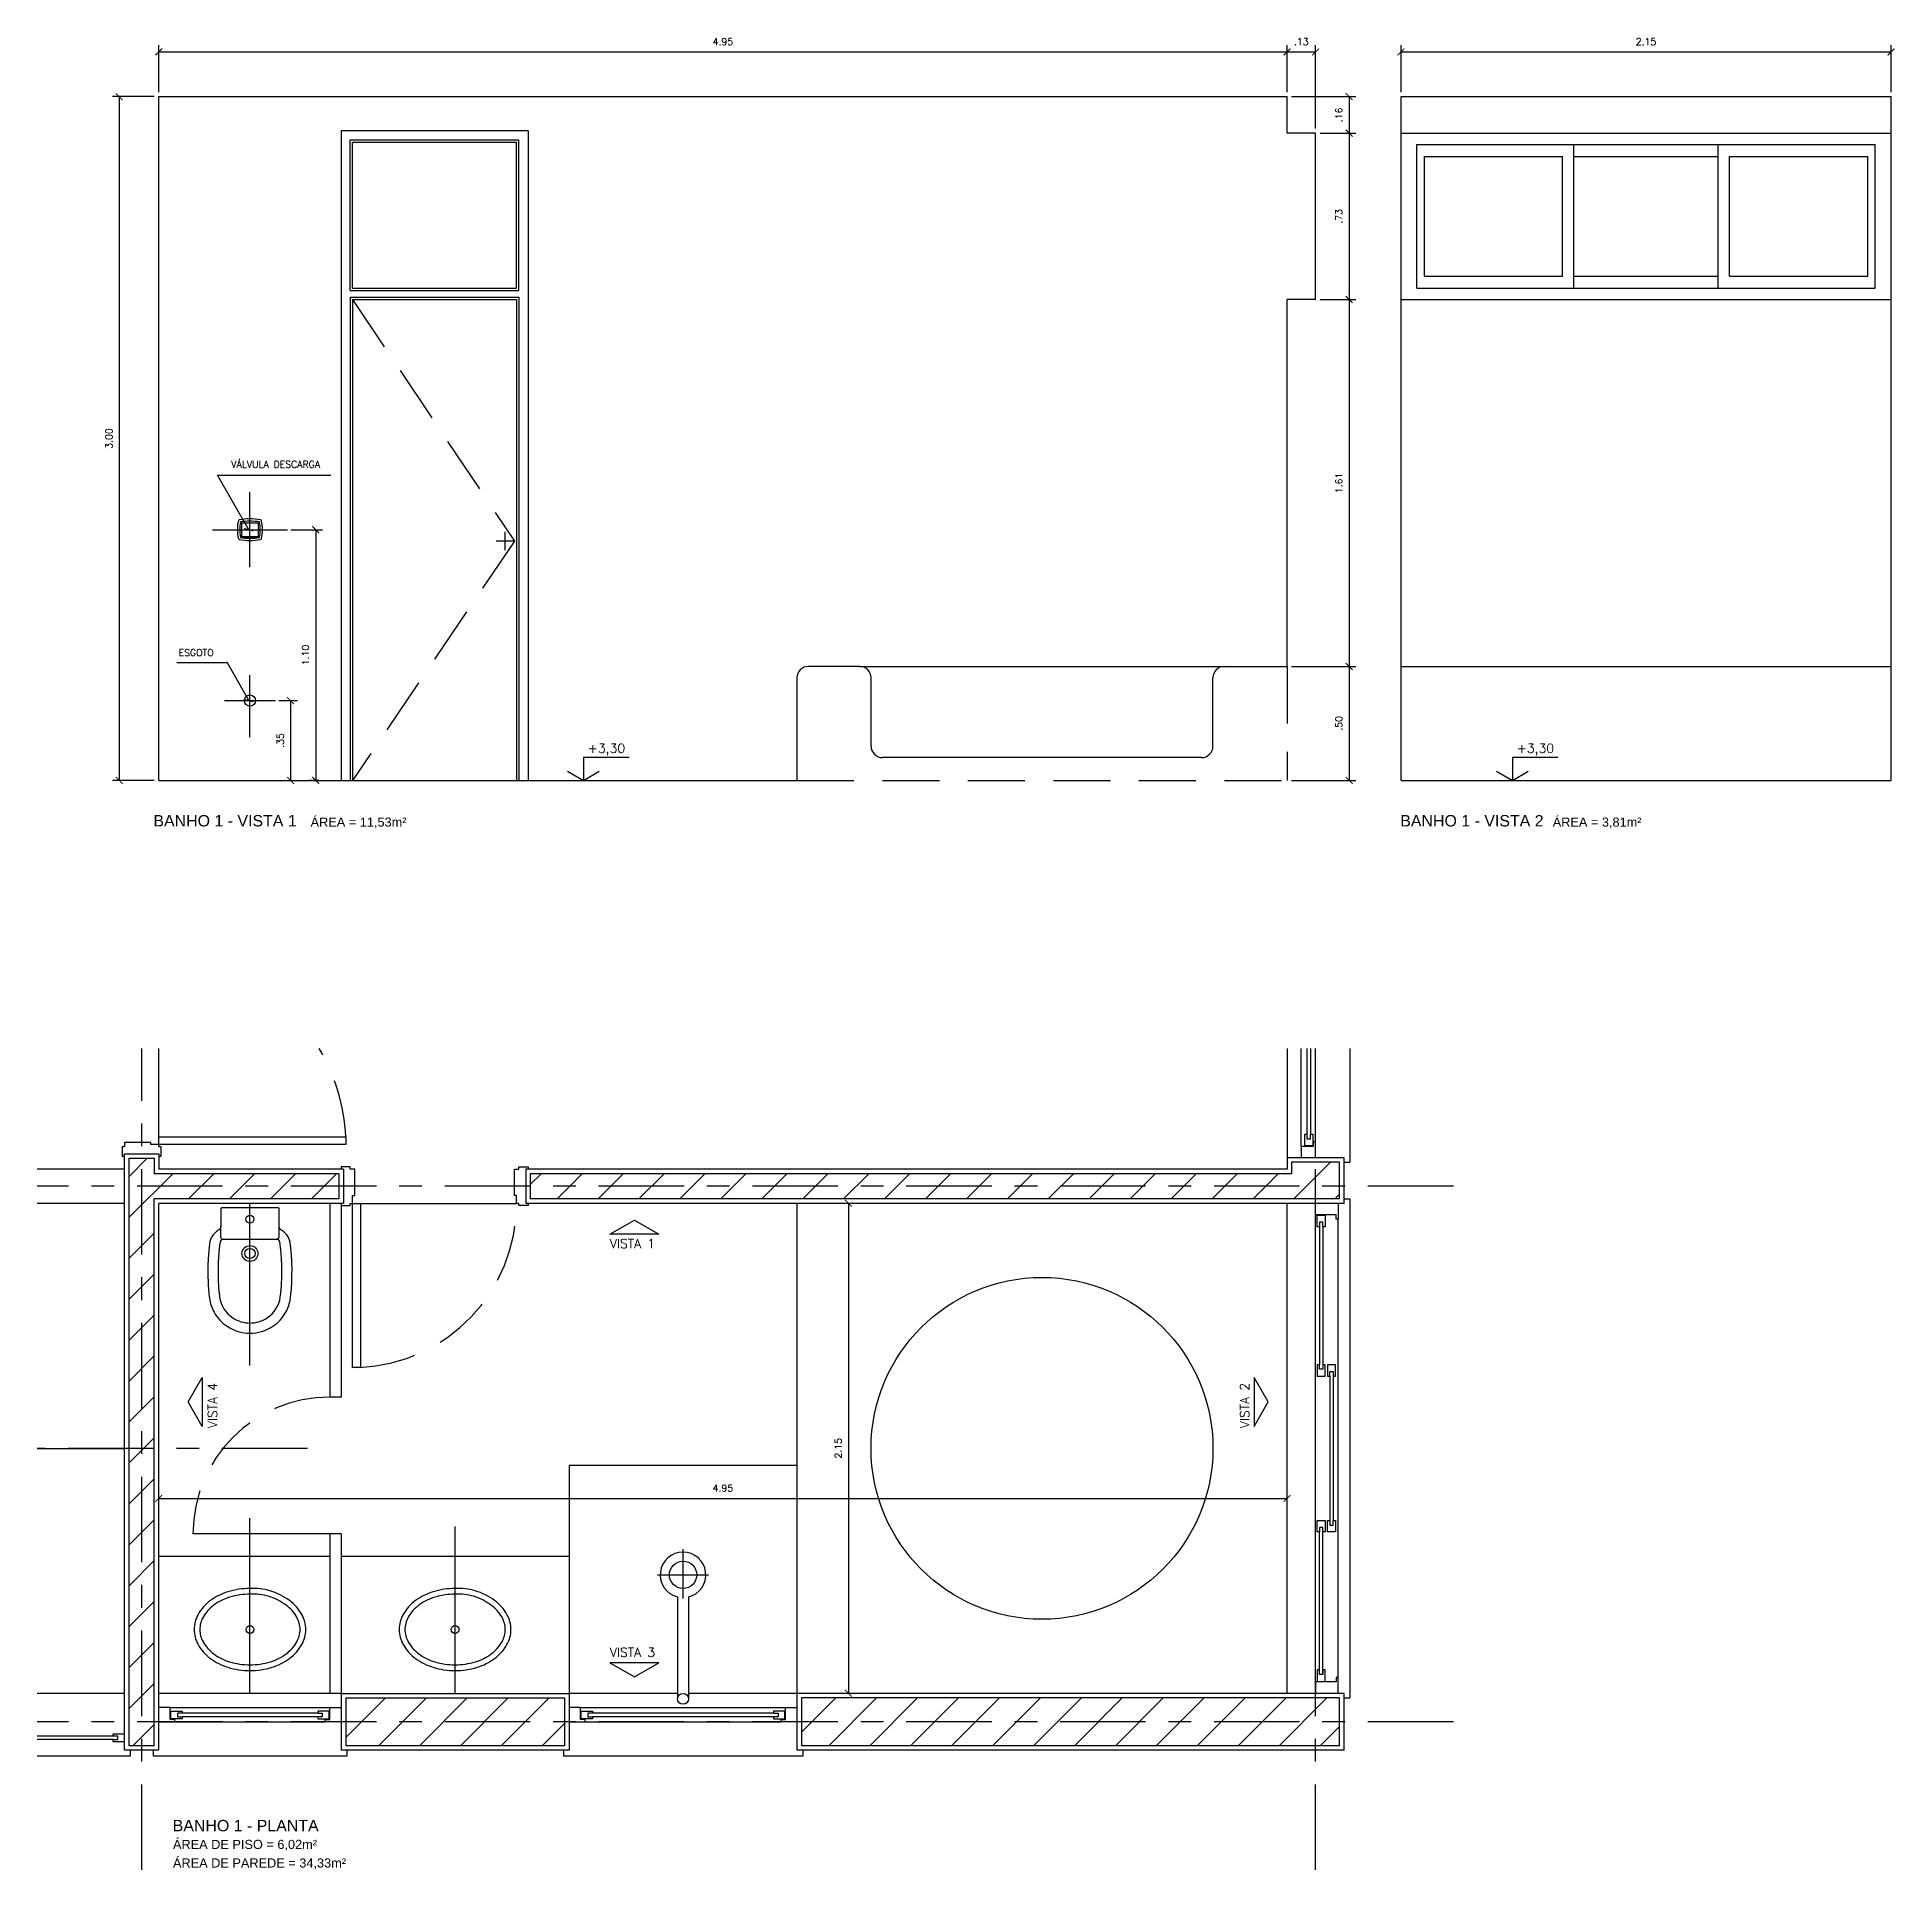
# Model space of a CAD drawing. Header units: millimetres. Extents: x 1 to 250, y 10 to 22.
# Drawn here: x 175.64 to 183.79, y 13.51 to 21.55 of the extents above; entities that cross this region are included whole.
import ezdxf

# ---------------------------------------------------------------- set-up
doc = ezdxf.new("R2010")
doc.units = ezdxf.units.MM
for name, pattern in [('CENTER', [0.6, 0.375, -0.075, 0.075, -0.075]), ('DASHDOT', [1, 0.5, -0.25, 0, -0.25]), ('HIDDEN', [0.375, 0.25, -0.125])]:
    doc.linetypes.add(name, pattern=pattern)
for name, color, linetype in [('ALV', 5, 'Continuous'), ('CAIX', 2, 'Continuous'), ('COTAS', 1, 'Continuous'), ('EIXOS', 141, 'CENTER'), ('HATCH', 8, 'Continuous'), ('LPROJ', 7, 'HIDDEN'), ('LVISTA01', 8, 'Continuous'), ('LVISTA02', 1, 'Continuous'), ('NOTAS', 2, 'Continuous'), ('PEÇAS', 7, 'Continuous'), ('PEÇAS50', 8, 'Continuous'), ('REVEST', 2, 'Continuous')]:
    doc.layers.add(name, color=color, linetype=linetype)
doc.styles.add('60-20', font='romans.shx', dxfattribs={"height": 0.03})
doc.styles.add('60-50', font='romans.shx', dxfattribs={"height": 0.075})
doc.styles.add('80-20', font='romans.shx', dxfattribs={"height": 0.04})
doc.styles.add('ARIAL', font='arial.ttf', dxfattribs={"height": 0.05})
doc.dimstyles.new('20', dxfattribs={"dimtxt": 0.1, "dimasz": 0.075, "dimexe": 0.075, "dimexo": 0.05, "dimgap": 0.075, "dimtad": 1, "dimzin": 4, "dimdsep": 46, "dimtxsty": '60-50', "dimblk1": 'ARCHTICK', "dimblk2": 'ARCHTICK', "dimsah": 1, "dimcen": 2.5, "dimclrt": 3, "dimadec": 0, "dimazin": 0, "dimtfac": 1, "dimtmove": 2, "dimatfit": 3, "dimldrblk": 'ARCHTICK', "dimfxl": 1, "dimarcsym": 0})

# ---------------------------------------------------------------- blocks, each defined once
blk = doc.blocks.new('_ARCHTICK')
at = {"color": 0, "linetype": 'ByBlock', "const_width": 0.15}
blk.add_lwpolyline([(-0.5, -0.5), (0.5, 0.5)], dxfattribs=at)
blk = doc.blocks.new('*D88')
at = {"color": 0, "linetype": 'ByBlock'}
for p, q in [((176.1727, 21.3109), (176.1727, 21.5173)), ((181.1227, 21.3109), (181.1227, 21.5173)), ((176.1727, 21.4873), (181.1227, 21.4873))]:
    blk.add_line(p, q, dxfattribs=at)
at = {"layer": 'DEFPOINTS', "color": 0, "linetype": 'ByBlock'}
for p in [(181.1227, 21.4873), (176.1727, 21.2909), (181.1227, 21.2909)]:
    blk.add_point(p, dxfattribs=at)
at = {"color": 0, "linetype": 'ByBlock', "xscale": 0.03, "yscale": 0.03, "zscale": 0.03, "rotation": 180}
blk.add_blockref('_ARCHTICK', (176.1727, 21.4873), dxfattribs=at)
at = {"color": 0, "linetype": 'ByBlock', "xscale": 0.03, "yscale": 0.03, "zscale": 0.03}
blk.add_blockref('_ARCHTICK', (181.1227, 21.4873), dxfattribs=at)
at = {"color": 3, "linetype": 'ByBlock', "insert": (178.6477, 21.5323), "char_height": 0.03, "attachment_point": 5, "style": '60-20'}
blk.add_mtext('4.95', dxfattribs=at)
blk = doc.blocks.new('*D89')
at = {"color": 0, "linetype": 'ByBlock'}
for p, q in [((181.6227, 21.3109), (181.6227, 21.5173)), ((183.7727, 21.3109), (183.7727, 21.5173)), ((181.6227, 21.4873), (183.7727, 21.4873))]:
    blk.add_line(p, q, dxfattribs=at)
at = {"layer": 'DEFPOINTS', "color": 0, "linetype": 'ByBlock'}
for p in [(183.7727, 21.4873), (181.6227, 21.2909), (183.7727, 21.2909)]:
    blk.add_point(p, dxfattribs=at)
at = {"color": 0, "linetype": 'ByBlock', "xscale": 0.03, "yscale": 0.03, "zscale": 0.03, "rotation": 180}
blk.add_blockref('_ARCHTICK', (181.6227, 21.4873), dxfattribs=at)
at = {"color": 0, "linetype": 'ByBlock', "xscale": 0.03, "yscale": 0.03, "zscale": 0.03}
blk.add_blockref('_ARCHTICK', (183.7727, 21.4873), dxfattribs=at)
at = {"color": 3, "linetype": 'ByBlock', "insert": (182.6977, 21.5323), "char_height": 0.03, "attachment_point": 5, "style": '60-20'}
blk.add_mtext('2.15', dxfattribs=at)
blk = doc.blocks.new('*D116')
at = {"color": 0, "linetype": 'ByBlock'}
for p, q in [((181.1227, 21.3109), (181.1227, 21.5173)), ((181.2477, 21.1509), (181.2477, 21.5173)), ((181.1227, 21.4873), (181.2477, 21.4873))]:
    blk.add_line(p, q, dxfattribs=at)
at = {"layer": 'DEFPOINTS', "color": 0, "linetype": 'ByBlock'}
for p in [(181.2477, 21.4873), (181.1227, 21.2909), (181.2477, 21.1309)]:
    blk.add_point(p, dxfattribs=at)
at = {"color": 0, "linetype": 'ByBlock', "xscale": 0.03, "yscale": 0.03, "zscale": 0.03, "rotation": 180}
blk.add_blockref('_ARCHTICK', (181.1227, 21.4873), dxfattribs=at)
at = {"color": 0, "linetype": 'ByBlock', "xscale": 0.03, "yscale": 0.03, "zscale": 0.03}
blk.add_blockref('_ARCHTICK', (181.2477, 21.4873), dxfattribs=at)
at = {"color": 3, "linetype": 'ByBlock', "insert": (181.1852, 21.5323), "char_height": 0.03, "attachment_point": 5, "style": '60-20'}
blk.add_mtext('.13', dxfattribs=at)
blk = doc.blocks.new('*D146')
at = {"color": 0, "linetype": 'ByBlock'}
for p, q in [((176.1727, 15.2601), (176.1727, 15.2701)), ((181.1227, 15.2601), (181.1227, 15.2701)), ((176.1727, 15.2401), (181.1227, 15.2401))]:
    blk.add_line(p, q, dxfattribs=at)
at = {"layer": 'DEFPOINTS', "color": 0, "linetype": 'ByBlock'}
for p in [(176.1727, 15.2401), (181.1227, 15.2401), (181.1227, 15.2401)]:
    blk.add_point(p, dxfattribs=at)
at = {"color": 0, "linetype": 'ByBlock', "xscale": 0.03, "yscale": 0.03, "zscale": 0.03, "rotation": 180}
blk.add_blockref('_ARCHTICK', (176.1727, 15.2401), dxfattribs=at)
at = {"color": 0, "linetype": 'ByBlock', "xscale": 0.03, "yscale": 0.03, "zscale": 0.03}
blk.add_blockref('_ARCHTICK', (181.1227, 15.2401), dxfattribs=at)
at = {"color": 3, "linetype": 'ByBlock', "insert": (178.6477, 15.2851), "char_height": 0.03, "attachment_point": 5, "style": '60-20'}
blk.add_mtext('4.95', dxfattribs=at)
blk = doc.blocks.new('*D147')
at = {"color": 0, "linetype": 'ByBlock'}
for p, q in [((179.1784, 16.4351), (179.1684, 16.4351)), ((179.1984, 16.4351), (179.1984, 14.2851)), ((179.1784, 14.2851), (179.1684, 14.2851))]:
    blk.add_line(p, q, dxfattribs=at)
at = {"layer": 'DEFPOINTS', "color": 0, "linetype": 'ByBlock'}
for p in [(179.1984, 16.4351), (179.1984, 14.2851), (179.1984, 14.2851)]:
    blk.add_point(p, dxfattribs=at)
at = {"color": 0, "linetype": 'ByBlock', "xscale": 0.03, "yscale": 0.03, "zscale": 0.03}
for p, rotation in [((179.1984, 16.4351), 90), ((179.1984, 14.2851), 270)]:
    blk.add_blockref('_ARCHTICK', p, dxfattribs=dict(at, rotation=rotation))
at = {"color": 3, "linetype": 'ByBlock', "insert": (179.1534, 15.3601), "char_height": 0.03, "attachment_point": 5, "rotation": 90, "style": '60-20'}
blk.add_mtext('2.15', dxfattribs=at)
blk = doc.blocks.new('*D231')
at = {"color": 0, "linetype": 'ByBlock'}
for p, q in [((176.1527, 21.2909), (175.9691, 21.2909)), ((175.9991, 21.2909), (175.9991, 18.2909)), ((176.1527, 18.2909), (175.9691, 18.2909))]:
    blk.add_line(p, q, dxfattribs=at)
at = {"layer": 'DEFPOINTS', "color": 0, "linetype": 'ByBlock'}
for p in [(176.1727, 21.2909), (175.9991, 18.2909), (176.1727, 18.2909)]:
    blk.add_point(p, dxfattribs=at)
at = {"color": 0, "linetype": 'ByBlock', "xscale": 0.03, "yscale": 0.03, "zscale": 0.03}
for p, rotation in [((175.9991, 21.2909), 90), ((175.9991, 18.2909), 270)]:
    blk.add_blockref('_ARCHTICK', p, dxfattribs=dict(at, rotation=rotation))
at = {"color": 3, "linetype": 'ByBlock', "insert": (175.9541, 19.7909), "char_height": 0.03, "attachment_point": 5, "rotation": 90, "style": '60-20'}
blk.add_mtext('3.00', dxfattribs=at)
blk = doc.blocks.new('*D232')
at = {"color": 0, "linetype": 'ByBlock'}
for p, q in [((181.1427, 21.2909), (181.4251, 21.2909)), ((181.3951, 21.2909), (181.3951, 21.1309)), ((181.2677, 21.1309), (181.4251, 21.1309))]:
    blk.add_line(p, q, dxfattribs=at)
at = {"layer": 'DEFPOINTS', "color": 0, "linetype": 'ByBlock'}
for p in [(181.1227, 21.2909), (181.2477, 21.1309), (181.3951, 21.1309)]:
    blk.add_point(p, dxfattribs=at)
at = {"color": 0, "linetype": 'ByBlock', "xscale": 0.03, "yscale": 0.03, "zscale": 0.03}
for p, rotation in [((181.3951, 21.2909), 90), ((181.3951, 21.1309), 270)]:
    blk.add_blockref('_ARCHTICK', p, dxfattribs=dict(at, rotation=rotation))
at = {"color": 3, "linetype": 'ByBlock', "insert": (181.3501, 21.2109), "char_height": 0.03, "attachment_point": 5, "rotation": 90, "style": '60-20'}
blk.add_mtext('.16', dxfattribs=at)
blk = doc.blocks.new('*D233')
at = {"color": 0, "linetype": 'ByBlock'}
for p, q in [((181.3951, 21.1309), (181.3951, 20.4009)), ((181.2677, 20.4009), (181.4251, 20.4009))]:
    blk.add_line(p, q, dxfattribs=at)
at = {"layer": 'DEFPOINTS', "color": 0, "linetype": 'ByBlock'}
for p in [(181.2477, 21.1309), (181.2477, 20.4009), (181.3951, 20.4009)]:
    blk.add_point(p, dxfattribs=at)
at = {"color": 0, "linetype": 'ByBlock', "xscale": 0.03, "yscale": 0.03, "zscale": 0.03}
for p, rotation in [((181.3951, 21.1309), 90), ((181.3951, 20.4009), 270)]:
    blk.add_blockref('_ARCHTICK', p, dxfattribs=dict(at, rotation=rotation))
at = {"color": 3, "linetype": 'ByBlock', "insert": (181.3501, 20.7659), "char_height": 0.03, "attachment_point": 5, "rotation": 90, "style": '60-20'}
blk.add_mtext('.73', dxfattribs=at)
blk = doc.blocks.new('*D234')
at = {"color": 0, "linetype": 'ByBlock'}
for p, q in [((181.3951, 20.4009), (181.3951, 18.7909)), ((181.1427, 18.7909), (181.4251, 18.7909))]:
    blk.add_line(p, q, dxfattribs=at)
at = {"layer": 'DEFPOINTS', "color": 0, "linetype": 'ByBlock'}
for p in [(181.2477, 20.4009), (181.1227, 18.7909), (181.3951, 18.7909)]:
    blk.add_point(p, dxfattribs=at)
at = {"color": 0, "linetype": 'ByBlock', "xscale": 0.03, "yscale": 0.03, "zscale": 0.03}
for p, rotation in [((181.3951, 20.4009), 90), ((181.3951, 18.7909), 270)]:
    blk.add_blockref('_ARCHTICK', p, dxfattribs=dict(at, rotation=rotation))
at = {"color": 3, "linetype": 'ByBlock', "insert": (181.3501, 19.5959), "char_height": 0.03, "attachment_point": 5, "rotation": 90, "style": '60-20'}
blk.add_mtext('1.61', dxfattribs=at)
blk = doc.blocks.new('*D235')
at = {"color": 0, "linetype": 'ByBlock'}
for p, q in [((181.3951, 18.7909), (181.3951, 18.2909)), ((181.1427, 18.2909), (181.4251, 18.2909))]:
    blk.add_line(p, q, dxfattribs=at)
at = {"layer": 'DEFPOINTS', "color": 0, "linetype": 'ByBlock'}
for p in [(181.1227, 18.7909), (181.1227, 18.2909), (181.3951, 18.2909)]:
    blk.add_point(p, dxfattribs=at)
at = {"color": 0, "linetype": 'ByBlock', "xscale": 0.03, "yscale": 0.03, "zscale": 0.03}
for p, rotation in [((181.3951, 18.7909), 90), ((181.3951, 18.2909), 270)]:
    blk.add_blockref('_ARCHTICK', p, dxfattribs=dict(at, rotation=rotation))
at = {"color": 3, "linetype": 'ByBlock', "insert": (181.3501, 18.5409), "char_height": 0.03, "attachment_point": 5, "rotation": 90, "style": '60-20'}
blk.add_mtext('.50', dxfattribs=at)
blk = doc.blocks.new('*D321')
at = {"color": 0, "linetype": 'ByBlock'}
for p, q in [((204.9346, 18.6409), (205.0157, 18.6409)), ((204.9857, 18.6409), (204.9857, 18.2909)), ((204.9346, 18.2909), (205.0157, 18.2909))]:
    blk.add_line(p, q, dxfattribs=at)
at = {"layer": 'DEFPOINTS', "color": 0, "linetype": 'ByBlock'}
for p in [(204.9146, 18.6409), (204.9146, 18.2909), (204.9857, 18.2909)]:
    blk.add_point(p, dxfattribs=at)
at = {"color": 0, "linetype": 'ByBlock', "xscale": 0.03, "yscale": 0.03, "zscale": 0.03}
for p, rotation in [((204.9857, 18.6409), 90), ((204.9857, 18.2909), 270)]:
    blk.add_blockref('_ARCHTICK', p, dxfattribs=dict(at, rotation=rotation))
at = {"color": 3, "linetype": 'ByBlock', "insert": (204.9407, 18.4659), "char_height": 0.03, "attachment_point": 5, "rotation": 90, "style": '60-20'}
blk.add_mtext('.35', dxfattribs=at)
blk = doc.blocks.new('*D322')
at = {"color": 0, "linetype": 'ByBlock'}
for p, q in [((204.9873, 19.3909), (205.1261, 19.3909)), ((205.0961, 19.3909), (205.0961, 18.2909)), ((205.1087, 18.2909), (205.0661, 18.2909))]:
    blk.add_line(p, q, dxfattribs=at)
at = {"layer": 'DEFPOINTS', "color": 0, "linetype": 'ByBlock'}
for p in [(204.9673, 19.3909), (205.0961, 18.2909), (205.1287, 18.2909)]:
    blk.add_point(p, dxfattribs=at)
at = {"color": 0, "linetype": 'ByBlock', "xscale": 0.03, "yscale": 0.03, "zscale": 0.03}
for p, rotation in [((205.0961, 19.3909), 90), ((205.0961, 18.2909), 270)]:
    blk.add_blockref('_ARCHTICK', p, dxfattribs=dict(at, rotation=rotation))
at = {"color": 3, "linetype": 'ByBlock', "insert": (205.0511, 18.8409), "char_height": 0.03, "attachment_point": 5, "rotation": 90, "style": '60-20'}
blk.add_mtext('1.10', dxfattribs=at)

msp = doc.modelspace()

# ---------------------------------------------------------------- hatches: boundary and pattern name
at = {"layer": 'HATCH'}
h = msp.add_hatch(dxfattribs=at)
h.set_pattern_fill('ANSI31', color=256, scale=0.04, style=0)
h.paths.add_polyline_path([(176.9627, 16.5651), (176.1527, 16.5651), (176.1527, 16.6326), (176.0427, 16.6326), (176.0427, 14.0551), (176.1527, 14.0551), (176.1527, 16.4551), (176.9627, 16.4551)])
h.paths.add_polyline_path([(181.3527, 16.6151), (181.1427, 16.6151), (181.1427, 16.5651), (177.8027, 16.5651), (177.8027, 16.4551), (181.3527, 16.4551)])
h.paths.add_polyline_path([(177.9527, 14.2651), (176.9927, 14.2651), (176.9927, 14.0551), (177.9527, 14.0551)])
h.paths.add_polyline_path([(181.3527, 14.2651), (178.9927, 14.2651), (178.9927, 14.0551), (181.3527, 14.0551)])

# ---------------------------------------------------------------- linework, layer by layer
at = {"layer": 'ALV'}
for p, q in [((176.0427, 16.6326), (176.1527, 16.6326)), ((176.0427, 14.0551), (176.0427, 16.6326)), ((176.1527, 16.6326), (176.1527, 16.5651)), ((176.9627, 16.5651), (176.1527, 16.5651)), ((176.9627, 16.5651), (176.9627, 16.4551)), ((177.8027, 16.5651), (177.8027, 16.4551)), ((181.1427, 16.5651), (177.8027, 16.5651)), ((181.1427, 16.6151), (181.1427, 16.5651)), ((181.3527, 16.6151), (181.1427, 16.6151)), ((181.3527, 16.4551), (181.3527, 16.6151)), ((176.9627, 16.4551), (176.1527, 16.4551)), ((176.1527, 14.0551), (176.1527, 16.4551)), ((181.3527, 16.4551), (177.8027, 16.4551)), ((176.9927, 14.2651), (176.9927, 14.0551)), ((176.9927, 14.2651), (177.9527, 14.2651)), ((177.9527, 14.2651), (177.9527, 14.0551)), ((178.9927, 14.2651), (178.9927, 14.0551)), ((181.3527, 14.2651), (178.9927, 14.2651)), ((181.3527, 14.0551), (181.3527, 14.2651)), ((176.1527, 14.0551), (176.0427, 14.0551)), ((177.9527, 14.0551), (176.9927, 14.0551)), ((181.3527, 14.0551), (178.9927, 14.0551))]:
    msp.add_line(p, q, dxfattribs=at)
at = {"layer": 'CAIX', "color": 1}
for p, q in [((181.185, 16.6851), (181.185, 17.1146)), ((181.2477, 16.7051), (181.2477, 17.1146)), ((181.2477, 14.3351), (181.2477, 16.3851)), ((181.3477, 14.3551), (181.3477, 16.3651)), ((176.2227, 14.2229), (176.9227, 14.2229)), ((178.0227, 14.2229), (178.9227, 14.2229)), ((176.2427, 14.1601), (176.9027, 14.1601)), ((178.0427, 14.1601), (178.9027, 14.1601))]:
    msp.add_line(p, q, dxfattribs=at)
at = {"layer": 'CAIX'}
for p, q in [((181.2102, 17.1146), (181.2102, 16.7379)), ((181.2252, 17.1146), (181.2252, 16.7379)), ((176.9227, 16.4351), (176.9227, 15.5851)), ((176.9727, 16.4351), (176.9727, 15.5851)), ((181.2652, 16.3326), (181.2652, 15.7268)), ((181.2802, 16.3326), (181.2802, 15.7268)), ((181.3102, 15.6768), (181.3102, 15.0435)), ((181.3252, 15.6768), (181.3252, 15.0435)), ((176.9727, 15.5851), (176.9227, 15.5851)), ((176.9727, 14.9851), (176.3227, 14.9851)), ((176.9227, 14.9851), (176.9227, 14.2851)), ((176.9727, 14.9851), (176.9727, 14.2851)), ((181.2652, 14.3701), (181.2652, 14.9935)), ((181.2802, 14.3701), (181.2802, 14.9935)), ((176.87, 14.1976), (176.2754, 14.1976)), ((176.87, 14.1826), (176.2754, 14.1826)), ((178.87, 14.1976), (178.0754, 14.1976)), ((178.87, 14.1826), (178.0754, 14.1826)), ((175.9727, 14.1076), (176.0227, 14.1076)), ((175.9727, 14.0976), (175.9727, 14.1076)), ((175.9727, 14.0976), (175.6391, 14.0976)), ((175.9727, 14.0826), (175.6391, 14.0826)), ((175.9927, 14.0976), (175.9727, 14.0976)), ((175.9727, 14.0726), (175.9727, 14.0826)), ((175.9727, 14.0826), (175.9927, 14.0826)), ((176.0227, 14.0726), (175.9727, 14.0726)), ((175.9927, 14.0826), (175.9927, 14.0976))]:
    msp.add_line(p, q, dxfattribs=at)
for points in [[(176.1727, 16.6926), (176.1727, 16.7276), (176.9927, 16.7276), (176.9927, 16.6926), (176.1727, 16.6926)], [(176.1727, 16.6426), (176.1827, 16.6426), (176.1827, 16.6826), (176.1727, 16.6826), (176.1727, 16.6926), (176.1377, 16.6926), (176.1377, 16.7026), (176.0227, 16.7026), (176.0227, 16.6826), (176.0127, 16.6826), (176.0127, 16.6426), (176.0227, 16.6426)], [(181.2477, 16.6351), (181.2477, 16.7051), (181.2377, 16.7051), (181.2377, 16.6851), (181.185, 16.6851), (181.185, 16.6351)], [(176.9727, 16.4351), (176.9727, 16.4251), (177.0127, 16.4251), (177.0127, 16.4351), (177.0227, 16.4351), (177.0227, 16.4701), (177.0327, 16.4701), (177.0327, 16.5851), (177.0127, 16.5851), (177.0127, 16.5951), (176.9727, 16.5951), (176.9727, 16.5851)], [(177.7927, 16.4351), (177.7927, 16.4251), (177.7527, 16.4251), (177.7527, 16.4351), (177.7427, 16.4351), (177.7427, 16.4701), (177.7327, 16.4701), (177.7327, 16.5851), (177.7527, 16.5851), (177.7527, 16.5951), (177.7927, 16.5951), (177.7927, 16.5851)], [(177.0227, 16.4351), (177.0577, 16.4351), (177.0577, 15.7153), (177.0227, 15.7153), (177.0227, 16.4351)], [(181.3477, 16.4351), (181.3477, 16.3651), (181.3377, 16.3651), (181.3377, 16.3851), (181.2477, 16.3851), (181.2477, 16.4351)], [(181.3477, 14.2851), (181.3477, 14.3551), (181.3377, 14.3551), (181.3377, 14.3351), (181.2477, 14.3351), (181.2477, 14.2851)], [(176.1727, 14.1601), (176.2427, 14.1601), (176.2427, 14.1701), (176.2227, 14.1701), (176.2227, 14.2229), (176.1727, 14.2229)], [(176.9727, 14.1601), (176.9027, 14.1601), (176.9027, 14.1701), (176.9227, 14.1701), (176.9227, 14.2229), (176.9727, 14.2229)], [(177.9727, 14.1601), (178.0427, 14.1601), (178.0427, 14.1701), (178.0227, 14.1701), (178.0227, 14.2229), (177.9727, 14.2229)], [(178.9727, 14.1601), (178.9027, 14.1601), (178.9027, 14.1701), (178.9227, 14.1701), (178.9227, 14.2229), (178.9727, 14.2229)]]:
    msp.add_lwpolyline(points, dxfattribs=at)
for points in [[(181.2002, 16.6879), (181.2002, 16.7379), (181.2102, 16.7379), (181.2102, 16.7179), (181.2252, 16.7179), (181.2252, 16.7379), (181.2352, 16.7379), (181.2352, 16.6879)], [(181.2902, 16.3826), (181.2902, 16.3326), (181.2802, 16.3326), (181.2802, 16.3526), (181.2652, 16.3526), (181.2652, 16.3326), (181.2552, 16.3326), (181.2552, 16.3826)], [(181.2902, 15.6768), (181.2902, 15.7268), (181.2802, 15.7268), (181.2802, 15.7068), (181.2652, 15.7068), (181.2652, 15.7268), (181.2552, 15.7268), (181.2552, 15.6768)], [(181.3002, 15.7268), (181.3002, 15.6768), (181.3102, 15.6768), (181.3102, 15.6968), (181.3252, 15.6968), (181.3252, 15.6768), (181.3352, 15.6768), (181.3352, 15.7268)], [(181.2902, 15.0435), (181.2902, 14.9935), (181.2802, 14.9935), (181.2802, 15.0135), (181.2652, 15.0135), (181.2652, 14.9935), (181.2552, 14.9935), (181.2552, 15.0435)], [(181.3002, 14.9935), (181.3002, 15.0435), (181.3102, 15.0435), (181.3102, 15.0235), (181.3252, 15.0235), (181.3252, 15.0435), (181.3352, 15.0435), (181.3352, 14.9935)], [(181.2902, 14.3376), (181.2902, 14.3876), (181.2802, 14.3876), (181.2802, 14.3676), (181.2652, 14.3676), (181.2652, 14.3876), (181.2552, 14.3876), (181.2552, 14.3376)], [(176.2254, 14.2076), (176.2754, 14.2076), (176.2754, 14.1976), (176.2554, 14.1976), (176.2554, 14.1826), (176.2754, 14.1826), (176.2754, 14.1726), (176.2254, 14.1726)], [(176.92, 14.2076), (176.87, 14.2076), (176.87, 14.1976), (176.89, 14.1976), (176.89, 14.1826), (176.87, 14.1826), (176.87, 14.1726), (176.92, 14.1726)], [(178.0254, 14.2076), (178.0754, 14.2076), (178.0754, 14.1976), (178.0554, 14.1976), (178.0554, 14.1826), (178.0754, 14.1826), (178.0754, 14.1726), (178.0254, 14.1726)], [(178.92, 14.2076), (178.87, 14.2076), (178.87, 14.1976), (178.89, 14.1976), (178.89, 14.1826), (178.87, 14.1826), (178.87, 14.1726), (178.92, 14.1726)]]:
    msp.add_lwpolyline(points, close=True, dxfattribs=at)
at = {"layer": 'CAIX', "color": 8, "linetype": 'HIDDEN'}
for centre, radius, start, end in [((176.1728, 16.692), 0.8207, 2.49125, 30.9959), ((177.022, 16.435), 0.7207, 272.49125, 0.00823), ((176.9227, 14.9851), 0.6, 90, 180)]:
    msp.add_arc(centre, radius, start, end, dxfattribs=at)
at = {"layer": 'EIXOS'}
for p, q in [((176.0977, 13.5106), (176.0977, 17.1146)), ((181.2477, 13.5106), (181.2477, 17.1146)), ((181.8523, 16.5101), (175.6391, 16.5101)), ((176.8248, 15.3601), (175.6391, 15.3601)), ((181.8523, 14.1601), (175.6391, 14.1601))]:
    msp.add_line(p, q, dxfattribs=at)
at = {"layer": 'LPROJ'}
for p, q in [((177.0227, 20.4009), (177.7327, 19.3409)), ((177.7327, 19.3409), (177.0227, 18.2909)), ((181.1227, 18.7909), (181.1227, 18.2909)), ((178.9727, 18.2909), (181.1227, 18.2909))]:
    msp.add_line(p, q, dxfattribs=at)
at = {"layer": 'LVISTA01'}
for p, q in [((181.7252, 20.5034), (181.7252, 21.0284)), ((181.7252, 21.0284), (182.331, 21.0284)), ((182.331, 20.5034), (182.331, 21.0284)), ((182.381, 20.4509), (182.381, 21.0809)), ((182.381, 21.0284), (183.0144, 21.0284)), ((183.0144, 20.4509), (183.0144, 21.0809)), ((183.0644, 20.5034), (183.0644, 21.0284)), ((183.0644, 21.0284), (183.6702, 21.0284)), ((183.6702, 20.5034), (183.6702, 21.0284)), ((181.7252, 20.5034), (182.331, 20.5034)), ((182.381, 20.5034), (183.0144, 20.5034)), ((183.0644, 20.5034), (183.6702, 20.5034))]:
    msp.add_line(p, q, dxfattribs=at)
at = {"layer": 'LVISTA02'}
for p, q in [((177.7927, 21.1409), (176.9727, 21.1409)), ((176.9727, 21.1409), (176.9727, 18.2909)), ((177.7927, 21.1409), (177.7927, 18.2909)), ((181.6227, 21.1309), (183.7727, 21.1309)), ((177.0127, 20.4409), (177.0127, 21.1009)), ((177.0127, 21.1009), (177.7527, 21.1009)), ((177.0227, 20.4509), (177.0227, 21.0909)), ((177.0227, 21.0909), (177.7427, 21.0909)), ((177.7427, 20.4509), (177.7427, 21.0909)), ((177.7527, 20.4409), (177.7527, 21.1009)), ((181.6927, 21.0809), (183.7027, 21.0809)), ((181.6927, 20.4509), (181.6927, 21.0809)), ((183.7027, 20.4509), (183.7027, 21.0809)), ((177.0127, 20.4409), (177.7527, 20.4409)), ((177.0127, 20.4109), (177.0127, 18.2909)), ((177.0127, 20.4109), (177.7527, 20.4109)), ((177.0227, 20.4509), (177.7427, 20.4509)), ((177.0227, 20.4009), (177.0227, 18.2909)), ((177.0227, 20.4009), (177.7427, 20.4009)), ((177.7427, 20.4009), (177.7427, 18.2909)), ((177.7527, 20.4109), (177.7527, 18.2909)), ((181.6227, 20.4009), (183.7727, 20.4009)), ((181.6927, 20.4509), (183.7027, 20.4509)), ((176.1727, 16.7276), (176.1727, 17.1146)), ((181.1227, 17.1146), (181.1227, 16.6351)), ((181.3977, 17.1146), (181.3977, 16.6151)), ((181.3727, 16.6151), (181.3977, 16.6151)), ((177.0577, 16.4351), (177.7427, 16.4351)), ((178.9727, 16.4351), (178.9727, 14.2851)), ((181.1227, 14.2851), (181.1227, 16.4351)), ((181.3727, 16.4551), (181.3977, 16.4551)), ((181.3977, 16.4551), (181.3977, 14.2651)), ((175.6391, 15.3601), (176.0227, 15.3601)), ((177.9727, 15.2851), (177.9727, 14.2851)), ((178.9727, 15.2851), (177.9727, 15.2851)), ((176.9227, 14.8851), (176.1727, 14.8851)), ((177.9727, 14.8851), (176.9727, 14.8851)), ((176.0227, 14.2851), (175.6391, 14.2851)), ((176.9727, 14.2851), (176.1727, 14.2851)), ((178.4487, 14.2851), (177.9727, 14.2851)), ((178.9727, 14.2851), (178.4967, 14.2851)), ((181.3727, 14.2651), (181.3977, 14.2651)), ((176.0477, 14.0351), (176.0477, 14.0101)), ((176.1477, 14.0351), (176.1477, 14.0101)), ((176.9977, 14.0351), (176.9977, 14.0101)), ((177.9477, 14.0351), (177.9477, 14.0101)), ((178.9977, 14.0351), (178.9977, 14.0101)), ((176.0477, 14.0101), (175.6391, 14.0101)), ((176.9977, 14.0101), (176.1477, 14.0101)), ((178.9977, 14.0101), (177.9477, 14.0101))]:
    msp.add_line(p, q, dxfattribs=at)
at = {"layer": 'LVISTA02', "color": 2}
for p, q in [((176.0227, 16.5851), (175.6391, 16.5851)), ((176.0227, 16.4351), (175.6391, 16.4351))]:
    msp.add_line(p, q, dxfattribs=at)
at = {"layer": 'NOTAS'}
for p, q in [((177.7327, 19.3409), (177.6527, 19.3409)), ((177.6927, 19.3009), (177.6927, 19.3809))]:
    msp.add_line(p, q, dxfattribs=at)
at = {"layer": 'NOTAS', "color": 8, "linetype": 'DASHDOT'}
for p, q in [((178.4727, 14.7011), (178.4727, 14.9171)), ((178.3607, 14.8051), (178.5847, 14.8051))]:
    msp.add_line(p, q, dxfattribs=at)
at = {"layer": 'NOTAS'}
for points in [[(178.2357, 18.3909), (178.0357, 18.3909), (178.0357, 18.2909)], [(182.3113, 18.3909), (182.1113, 18.3909), (182.1113, 18.2909)]]:
    msp.add_lwpolyline(points, dxfattribs=at)
at = {"layer": 'NOTAS', "color": 3}
for points in [[(177.9665, 18.3309), (178.0357, 18.2909), (178.105, 18.3309)], [(182.042, 18.3309), (182.1113, 18.2909), (182.1806, 18.3309)]]:
    msp.add_lwpolyline(points, dxfattribs=at)
at = {"layer": 'NOTAS'}
for points in [[(178.1521, 16.2999), (178.2594, 16.3619), (178.3668, 16.2999)], [(176.3636, 15.4563), (176.3016, 15.5637), (176.3636, 15.671)], [(180.9779, 15.4563), (181.0399, 15.5637), (180.9779, 15.671)], [(178.1521, 14.4196), (178.2594, 14.3576), (178.3668, 14.4196)]]:
    msp.add_lwpolyline(points, close=True, dxfattribs=at)
at = {"layer": 'PEÇAS', "color": 8}
for p, q in [((176.5727, 19.2262), (176.5727, 19.5556)), ((176.408, 19.3909), (176.7374, 19.3909)), ((176.5727, 18.4804), (176.5727, 18.7529)), ((176.4607, 18.6409), (176.6847, 18.6409))]:
    msp.add_line(p, q, dxfattribs=at)
at = {"layer": 'PEÇAS'}
for p, q in [((176.5353, 19.4204), (176.6101, 19.4204)), ((176.5353, 19.4204), (176.5353, 19.3584)), ((176.6101, 19.3584), (176.6101, 19.4204)), ((176.5353, 19.3613), (176.6101, 19.3613)), ((176.6101, 19.3584), (176.5353, 19.3584)), ((179.2477, 18.7909), (179.0227, 18.7909)), ((180.8477, 18.7909), (181.1227, 18.7909)), ((181.6227, 18.7909), (183.7727, 18.7909)), ((178.9727, 18.7409), (178.9727, 18.2909)), ((179.2977, 18.4409), (179.2977, 18.7409)), ((180.7977, 18.4409), (180.7977, 18.7409)), ((180.7477, 18.3909), (179.3477, 18.3909))]:
    msp.add_line(p, q, dxfattribs=at)
at = {"layer": 'PEÇAS', "color": 0, "linetype": 'ByBlock'}
for p, q in [((178.4487, 14.7081), (178.4487, 14.2611)), ((178.4967, 14.7081), (178.4967, 14.2611))]:
    msp.add_line(p, q, dxfattribs=at)
for points in [[(176.5727, 15.8651, 0.151271), (176.6727, 15.8956, 0.125962), (176.7302, 15.9581, 0.09008), (176.7502, 16.0181), (176.7527, 16.0381), (176.7547, 16.0581, 0.004685), (176.7563, 16.0847, 0.00925), (176.7567, 16.0981, 0.000115), (176.7572, 16.1363, 0.002343), (176.7572, 16.1381, 0.000782), (176.7572, 16.1511, 0.001444), (176.7572, 16.1581, 0.004804), (176.757, 16.1686, 0.005206), (176.7567, 16.1781, 0.005188), (176.7562, 16.1871, 0.002211), (176.7547, 16.2081, 0.001932), (176.7541, 16.2164, 0.000736), (176.7522, 16.2381, 0.008336), (176.7517, 16.2427, 0.001408), (176.7498, 16.2581, 0.000457), (176.7492, 16.2631, 0.054722), (176.747, 16.2721, 0.029037), (176.7402, 16.2881, 0.123774), (176.711, 16.3174, -0.261182), (176.7007, 16.3331), (176.7007, 16.4101, 0.439555), (176.6952, 16.4156), (176.5727, 16.4156), (176.4502, 16.4156, 0.439555), (176.4447, 16.4101), (176.4447, 16.3331, -0.261182), (176.4344, 16.3174, 0.123774), (176.4052, 16.2881, 0.029037), (176.3984, 16.2721, 0.054722), (176.3962, 16.2631, 0.000457), (176.3956, 16.2581, 0.001408), (176.3937, 16.2427, 0.008336), (176.3932, 16.2381, 0.000736), (176.3914, 16.2164, 0.001932), (176.3907, 16.2081, 0.002211), (176.3892, 16.1871, 0.005188), (176.3887, 16.1781, 0.005206), (176.3884, 16.1686, 0.004804), (176.3882, 16.1581, 0.001444), (176.3882, 16.1511, 0.000782), (176.3882, 16.1381, 0.002343), (176.3882, 16.1363, 0.000115), (176.3887, 16.0981, 0.00925), (176.3891, 16.0847, 0.004685), (176.3907, 16.0581), (176.3927, 16.0381), (176.3952, 16.0181, 0.09008), (176.4152, 15.9581, 0.125962), (176.4727, 15.8956, 0.151271)], [(176.8177, 14.5651, 0.129052), (176.8004, 14.631, 0.106347), (176.746, 14.6924, 0.084756), (176.6615, 14.7348, 0.089657), (176.5727, 14.7451, 0.073988), (176.4759, 14.7308, 0.084756), (176.3995, 14.6924, 0.106347), (176.345, 14.631, 0.129052), (176.3277, 14.5651, 0.129052), (176.345, 14.4993, 0.106347), (176.3995, 14.4379, 0.084756), (176.4759, 14.3995, 0.073988), (176.5727, 14.3851, 0.073988), (176.6695, 14.3995, 0.084756), (176.746, 14.4379, 0.106347), (176.8004, 14.4993, 0.129052)], [(177.7177, 14.5651, 0.129052), (177.7004, 14.631, 0.106347), (177.646, 14.6924, 0.084756), (177.5615, 14.7348, 0.089657), (177.4727, 14.7451, 0.073988), (177.3759, 14.7308, 0.084756), (177.2995, 14.6924, 0.106347), (177.245, 14.631, 0.129052), (177.2277, 14.5651, 0.129052), (177.245, 14.4993, 0.106347), (177.2995, 14.4379, 0.084756), (177.3759, 14.3995, 0.073988), (177.4727, 14.3851, 0.073988), (177.5695, 14.3995, 0.084756), (177.646, 14.4379, 0.106347), (177.7004, 14.4993, 0.129052)]]:
    msp.add_lwpolyline(points, format="xyb", close=True, dxfattribs=at)
at = {"layer": 'PEÇAS'}
msp.add_circle((176.5727, 18.6409), 0.025, dxfattribs=at)
at = {"layer": 'PEÇAS', "color": 0, "linetype": 'ByBlock'}
msp.add_circle((180.0477, 15.3601), 0.75, dxfattribs=at)
at = {"layer": 'PEÇAS', "color": 2, "linetype": 'ByBlock'}
msp.add_circle((178.4727, 14.2611), 0.024, dxfattribs=at)
at = {"layer": 'PEÇAS'}
for centre, radius, start, end in [((176.7008, 19.3909), 0.1831, 167.61125, 192.38875), ((176.5269, 19.4291), 0.005, 100.67639, 167.61125), ((176.5727, 19.1859), 0.2525, 79.32361, 100.67639), ((176.7008, 19.3909), 0.1731, 168.70896, 191.29104), ((176.5727, 19.1859), 0.2425, 80.11045, 99.88955), ((176.4446, 19.3909), 0.1731, 348.70896, 11.29104), ((176.6186, 19.4291), 0.005, 12.38875, 79.32361), ((176.4446, 19.3909), 0.1831, 347.61125, 12.38875), ((176.5269, 19.3527), 0.005, 192.38875, 259.32361), ((176.5727, 19.5959), 0.2525, 259.32361, 280.67639), ((176.5727, 19.5959), 0.2425, 260.11045, 279.88955), ((176.6186, 19.3527), 0.005, 280.67639, 347.61125), ((176.6227, 19.3484), 1.4210854715202e-14, 267.78476, 216.8699), ((179.0227, 18.7409), 0.05, 90, 180), ((179.2477, 18.7409), 0.05, 0, 90), ((180.8477, 18.7409), 0.05, 90, 180), ((179.3477, 18.4409), 0.05, 180, 270), ((180.7477, 18.4409), 0.05, 270, 0)]:
    msp.add_arc(centre, radius, start, end, dxfattribs=at)
at = {"layer": 'PEÇAS', "color": 0, "linetype": 'ByBlock'}
msp.add_arc((178.4727, 14.8051), 0.1, 283.88654, 256.11346, dxfattribs=at)
at = {"layer": 'PEÇAS50'}
for p, q in [((179.2477, 18.7909), (180.8477, 18.7909)), ((176.5727, 15.7243), (176.5727, 16.4351)), ((176.5727, 14.2851), (176.5727, 15.0544)), ((177.4727, 14.2851), (177.4727, 15.0167))]:
    msp.add_line(p, q, dxfattribs=at)
for points in [[(176.4512, 16.2806, -0.385098), (176.4448, 16.2856), (176.4447, 16.2871), (176.4447, 16.3331)], [(176.6942, 16.2806, 0.385098), (176.7006, 16.2856), (176.7007, 16.2871), (176.7007, 16.3331)], [(176.5729, 15.9099, 0.152133), (176.648, 15.9329, 0.000372), (176.6481, 15.933, 0.213243), (176.7059, 16.0241), (176.7083, 16.0431), (176.7101, 16.0619, 0.00456), (176.7116, 16.0869, 0.00925), (176.712, 16.0987, 0.000115), (176.7125, 16.1368, 0.002343), (176.7125, 16.1383, 0.000782), (176.7125, 16.1511, 0.001444), (176.7125, 16.1579, 0.004804), (176.7124, 16.1674, 0.005206), (176.712, 16.1761, 0.005188), (176.7116, 16.1841, 0.002211), (176.7101, 16.2048, 0.001932), (176.7095, 16.2127, 0.000736), (176.7077, 16.2343, 0.008336), (176.7073, 16.2374, 0.002483), (176.704, 16.2641, 0.380805), (176.6899, 16.2771), (176.5727, 16.2771), (176.4556, 16.2771, 0.380805), (176.4414, 16.2641, 0.002483), (176.4381, 16.2374, 0.008336), (176.4378, 16.2343, 0.000736), (176.4359, 16.2127, 0.001932), (176.4353, 16.2048, 0.002211), (176.4338, 16.1841, 0.005188), (176.4334, 16.1761, 0.005206), (176.4331, 16.1674, 0.004804), (176.4329, 16.1579, 0.001444), (176.4329, 16.1511, 0.000782), (176.4329, 16.1383, 0.002343), (176.4329, 16.1368, 0.000115), (176.4334, 16.0987, 0.00925), (176.4338, 16.0869, 0.00456), (176.4353, 16.0619), (176.4371, 16.0431), (176.4395, 16.0241, 0.213243), (176.4973, 15.933, 0.000372), (176.4975, 15.9329, 0.152133), (176.5725, 15.9099)]]:
    msp.add_lwpolyline(points, format="xyb", dxfattribs=at)
for points in [[(176.7927, 14.5651, 0.129052), (176.7787, 14.6187, 0.106347), (176.7311, 14.6723, 0.084756), (176.6542, 14.7108, 0.090518), (176.5735, 14.7201, 0.074629), (176.4832, 14.7068, 0.084756), (176.4143, 14.6723, 0.106347), (176.3668, 14.6187, 0.129052), (176.3527, 14.5651, 0.129052), (176.3668, 14.5116, 0.106347), (176.4143, 14.458, 0.084756), (176.4832, 14.4235, 0.073988), (176.5727, 14.4101, 0.073988), (176.6622, 14.4235, 0.084756), (176.7311, 14.458, 0.106347), (176.7787, 14.5116, 0.129052)], [(177.6927, 14.5651, 0.129052), (177.6787, 14.6187, 0.106347), (177.6311, 14.6723, 0.084756), (177.5542, 14.7108, 0.090518), (177.4735, 14.7201, 0.074629), (177.3832, 14.7068, 0.084756), (177.3143, 14.6723, 0.106347), (177.2668, 14.6187, 0.129052), (177.2527, 14.5651, 0.129052), (177.2668, 14.5116, 0.106347), (177.3143, 14.458, 0.084756), (177.3832, 14.4235, 0.073988), (177.4727, 14.4101, 0.073988), (177.5622, 14.4235, 0.084756), (177.6311, 14.458, 0.106347), (177.6787, 14.5116, 0.129052)]]:
    msp.add_lwpolyline(points, format="xyb", close=True, dxfattribs=at)
for centre, radius in [((176.5727, 16.3656), 0.0175), ((176.5727, 16.2151), 0.035), ((176.5727, 16.2151), 0.0225), ((178.4727, 14.8051), 0.06), ((176.5727, 14.5651), 0.0171), ((177.4727, 14.5651), 0.0171)]:
    msp.add_circle(centre, radius, dxfattribs=at)
at = {"layer": 'REVEST'}
for p, q in [((176.1727, 18.2909), (176.1727, 21.2909)), ((176.1727, 21.2909), (181.1227, 21.2909)), ((181.1227, 21.1309), (181.1227, 21.2909)), ((181.6227, 18.2909), (181.6227, 21.2909)), ((181.6227, 21.2909), (183.7727, 21.2909)), ((183.7727, 18.2909), (183.7727, 21.2909)), ((181.2477, 21.1309), (181.1227, 21.1309)), ((181.2477, 20.4009), (181.2477, 21.1309)), ((181.1227, 18.7909), (181.1227, 20.4009)), ((181.2477, 20.4009), (181.1227, 20.4009)), ((176.1727, 18.2909), (178.9727, 18.2909)), ((181.6227, 18.2909), (183.7727, 18.2909)), ((176.0227, 14.0351), (176.0227, 16.6526)), ((176.0227, 16.6526), (176.1727, 16.6526)), ((176.1727, 16.6526), (176.1727, 16.5851)), ((181.3727, 16.6351), (181.1227, 16.6351)), ((181.1227, 16.6351), (181.1227, 16.5851)), ((181.3727, 16.4351), (181.3727, 16.6351)), ((176.9827, 16.5851), (176.1727, 16.5851)), ((176.9827, 16.5851), (176.9827, 16.4351)), ((181.1227, 16.5851), (177.7827, 16.5851)), ((177.7827, 16.5851), (177.7827, 16.4351)), ((176.1727, 14.0351), (176.1727, 16.4351)), ((176.9827, 16.4351), (176.1727, 16.4351)), ((181.3727, 16.4351), (177.7827, 16.4351)), ((176.9727, 14.2851), (176.9727, 14.0351)), ((176.9727, 14.2851), (177.9727, 14.2851)), ((177.9727, 14.2851), (177.9727, 14.0351)), ((181.3727, 14.2851), (178.9727, 14.2851)), ((178.9727, 14.2851), (178.9727, 14.0351)), ((181.3727, 14.0351), (181.3727, 14.2851)), ((176.1727, 14.0351), (176.0227, 14.0351)), ((177.9727, 14.0351), (176.9727, 14.0351)), ((181.3727, 14.0351), (178.9727, 14.0351))]:
    msp.add_line(p, q, dxfattribs=at)

# ---------------------------------------------------------------- texts
at = {"layer": 'COTAS', "color": 3, "char_height": 0.03, "style": '60-20'}
for s, insert, attachment_point in [('VÁLVULA DESCARGA', (176.4909, 19.6775), 4), ('ESGOTO', (176.4138, 18.8517), 6)]:
    msp.add_mtext(s, dxfattribs=dict(at, insert=insert, attachment_point=attachment_point))
at = {"layer": 'NOTAS', "color": 3, "style": '80-20'}
for s, p in [('+3,30', (178.0544, 18.4117)), ('+3,30', (182.1299, 18.4117)), ('VISTA 1', (178.1517, 16.2386)), ('VISTA 3', (178.1517, 14.4448))]:
    msp.add_text(s, height=0.04, dxfattribs=at).set_placement(p)
at = {"layer": 'NOTAS', "style": 'ARIAL'}
for s, height, p in [('BANHO 1 - VISTA 1', 0.05, (176.1491, 18.0888)), ('ÁREA = 11,53m²', 0.04, (176.8387, 18.0878)), ('BANHO 1 - VISTA 2', 0.05, (181.6195, 18.0888)), ('ÁREA = 3,81m²', 0.04, (182.2882, 18.0878)), ('BANHO 1 - PLANTA', 0.05, (176.2338, 13.6798)), ('ÁREA DE PISO = 6,02m²', 0.04, (176.235, 13.6023)), ('ÁREA DE PAREDE = 34,33m²', 0.04, (176.235, 13.5208))]:
    msp.add_text(s, height=height, dxfattribs=at).set_placement(p)
at = {"layer": 'NOTAS', "color": 3, "style": '80-20'}
for s, p in [('VISTA 4', (176.4285, 15.4484)), ('VISTA 2', (180.9568, 15.4484))]:
    msp.add_text(s, height=0.04, rotation=90, dxfattribs=at).set_placement(p)

# ---------------------------------------------------------------- dimensions: what is measured, and where the dimension line sits
at = {"layer": 'COTAS'}
for base, p1, p2, picture, middle in [((181.1227, 21.4873), (176.1727, 21.2909), (181.1227, 21.2909), '*D88', (178.6477, 21.5323)), ((181.2477100117, 21.487349858), (181.1227100117, 21.2908657796), (181.2477100117, 21.1308657796), '*D116', (181.1852100117, 21.532349858)), ((183.7727, 21.4873), (181.6227, 21.2909), (183.7727, 21.2909), '*D89', (182.6977, 21.5323))]:
    dim = msp.add_linear_dim(base=base, p1=p1, p2=p2, dimstyle='20', override={"dimtxt": 0.02, "dimasz": 0.03, "dimexe": 0.03, "dimexo": 0.02, "dimgap": 0.03, "dimtxsty": '60-20'}, dxfattribs=at)
    dim.commit()
    dim.dimension.update_dxf_attribs({"geometry": picture, "text_midpoint": middle})
for base, p1, p2, override, picture, middle in [((175.9991, 18.2909), (176.1727, 21.2909), (176.1727, 18.2909), {"dimtxt": 0.02, "dimasz": 0.03, "dimexe": 0.03, "dimexo": 0.02, "dimgap": 0.03, "dimtxsty": '60-20'}, '*D231', (175.9541, 19.7909)), ((181.3951, 21.1309), (181.1227, 21.2909), (181.2477, 21.1309), {"dimtxt": 0.02, "dimasz": 0.03, "dimexe": 0.03, "dimexo": 0.02, "dimgap": 0.03, "dimtxsty": '60-20'}, '*D232', (181.3501, 21.2109)), ((181.3951, 20.4009), (181.2477, 21.1309), (181.2477, 20.4009), {"dimtxt": 0.02, "dimasz": 0.03, "dimexe": 0.03, "dimexo": 0.02, "dimgap": 0.03, "dimtxsty": '60-20', "dimse1": 1}, '*D233', (181.3501, 20.7659)), ((181.3951, 18.7909), (181.2477, 20.4009), (181.1227, 18.7909), {"dimtxt": 0.02, "dimasz": 0.03, "dimexe": 0.03, "dimexo": 0.02, "dimgap": 0.03, "dimtxsty": '60-20', "dimse1": 1}, '*D234', (181.3501, 19.5959)), ((181.3951, 18.2909), (181.1227, 18.7909), (181.1227, 18.2909), {"dimtxt": 0.02, "dimasz": 0.03, "dimexe": 0.03, "dimexo": 0.02, "dimgap": 0.03, "dimtxsty": '60-20', "dimse1": 1}, '*D235', (181.3501, 18.5409)), ((179.1984, 14.2851), (179.1984, 16.4351), (179.1984, 14.2851), {"dimtxt": 0.02, "dimasz": 0.03, "dimexe": 0.03, "dimexo": 0.02, "dimgap": 0.03, "dimtxsty": '60-20'}, '*D147', (179.1534, 15.3601))]:
    dim = msp.add_linear_dim(base=base, p1=p1, p2=p2, angle=90, dimstyle='20', override=override, dxfattribs=at)
    dim.commit()
    dim.dimension.update_dxf_attribs({"geometry": picture, "text_midpoint": middle})
for base, p1, p2, picture, middle in [((176.8612, 18.2909), (176.7324, 19.3909), (176.8938, 18.2909), '*D322', (176.8162, 18.8409)), ((176.7508, 18.2909), (176.6797, 18.6409), (176.6797, 18.2909), '*D321', (176.7058, 18.4659))]:
    dim = msp.add_linear_dim(base=base, p1=p1, p2=p2, angle=90, dimstyle='20', override={"dimtxt": 0.02, "dimasz": 0.03, "dimexe": 0.03, "dimexo": 0.02, "dimgap": 0.03, "dimtxsty": '60-20'}, dxfattribs=at)
    dim.commit()
    dim.dimension.update_dxf_attribs({"geometry": picture, "text_midpoint": middle, "insert": (-28.2349, 0)})
dim = msp.add_linear_dim(base=(181.1227, 15.1404), p1=(176.1727, 15.1404), p2=(181.1227, 15.1404), dimstyle='20', override={"dimtxt": 0.02, "dimasz": 0.03, "dimexe": 0.03, "dimexo": 0.02, "dimgap": 0.03, "dimtxsty": '60-20'}, dxfattribs=at)
dim.commit()
dim.dimension.update_dxf_attribs({"geometry": '*D146', "text_midpoint": (178.6477, 15.1854), "insert": (0, -0.0997)})

# ---------------------------------------------------------------- leaders
at = {"layer": 'COTAS', "annotation_type": 0, "has_hookline": 1}
for points, hookline_direction, text_width in [([(176.5677, 19.3909), (176.4309, 19.6296), (176.4609, 19.6296)], 0, 0.4371), ([(176.5677, 18.6409), (176.4738, 18.8067), (176.4438, 18.8067)], 1, 0.1614)]:
    msp.add_leader(points, dimstyle='20', override={"dimtxt": 0.02, "dimasz": 0.03, "dimexe": 0.03, "dimexo": 0.02, "dimgap": 0.03, "dimtxsty": '60-20'}, dxfattribs=dict(at, hookline_direction=hookline_direction, text_width=text_width))

doc.saveas('drawing.dxf')
